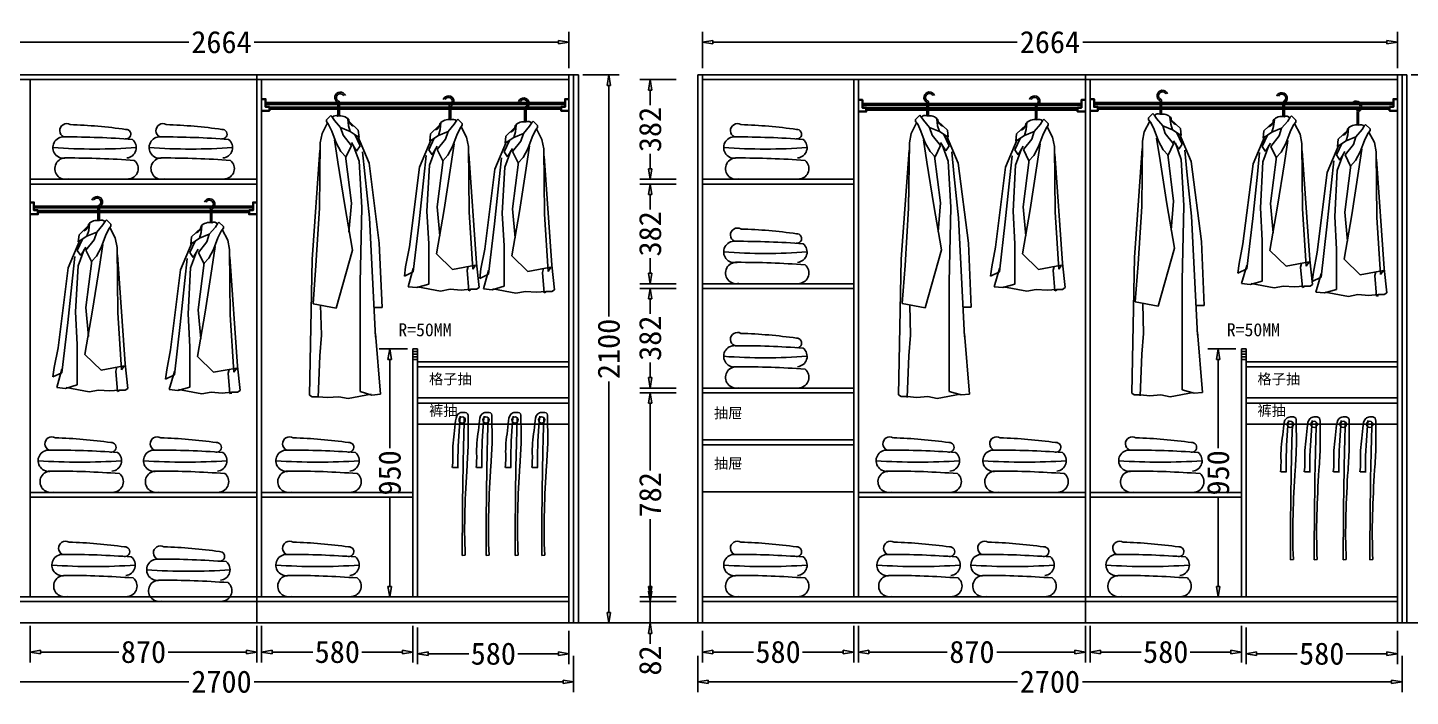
# Model space of a CAD drawing. Header units: millimetres. Extents: x 304407 to 361076, y -1262425 to -1203358.
# Drawn here: x 319507 to 324807, y -1245806 to -1243244 of the extents above; entities that cross this region are included whole.
import ezdxf

# ---------------------------------------------------------------- set-up
doc = ezdxf.new("R2010")
doc.units = ezdxf.units.MM
doc.header["$LTSCALE"] = 20
doc.layers.get('Defpoints').update_dxf_attribs({"color": 250})
for name, color, linetype in [('4', 1, 'Continuous'), ('6', 6, 'Continuous'), ('8', 8, 'Continuous'), ('LAYER10', 11, 'Continuous'), ('LAYER8', 11, 'Continuous'), ('图层3', 4, 'Continuous'), ('墙体', 40, 'Continuous')]:
    doc.layers.add(name, color=color, linetype=linetype)
doc.styles.get("Standard").update_dxf_attribs({"font": 'SimSun.ttf', "height": 85})
doc.styles.add('text', font='SimSun.ttf', dxfattribs={"height": 85})
doc.dimstyles.new('周文晶', dxfattribs={"dimtxt": 70, "dimasz": 40, "dimexe": 40, "dimexo": 30, "dimgap": 10, "dimtad": 0, "dimdec": 0, "dimtxsty": 'Standard', "dimblk": 'CLOSEDBLANK', "dimcen": 200, "dimclrd": 256, "dimclre": 256, "dimadec": 0, "dimazin": 0, "dimtfac": 1, "dimtdec": 0, "dimtmove": 0, "dimatfit": 3, "dimldrblk": 'CLOSEDBLANK', "dimfxl": 100, "dimfxlon": 1, "dimarcsym": 0})

# ---------------------------------------------------------------- blocks, each defined once
blk = doc.blocks.new('_ClosedBlank')
at = {"color": 0, "linetype": 'ByBlock', "lineweight": -2}
for p, q in [((-1, 0.17), (0, 0)), ((-1, 0.17), (-1, -0.17)), ((0, 0), (-1, -0.17))]:
    blk.add_line(p, q, dxfattribs=at)
blk = doc.blocks.new('*D1801')
at = {"lineweight": -2, "transparency": 16777216}
for p, q in [((320403.8, -1245536.3), (320403.8, -1245676.3)), ((320983.8, -1245536.3), (320983.8, -1245676.3)), ((320443.8, -1245636.3), (320599.7, -1245636.3)), ((320943.8, -1245636.3), (320787.8, -1245636.3))]:
    blk.add_line(p, q, dxfattribs=at)
at = {"layer": 'Defpoints', "color": 0, "transparency": 16777216}
for p in [(320403.8, -1243442.8), (320983.8, -1245424.8), (320983.8, -1245636.3)]:
    blk.add_point(p, dxfattribs=at)
at = {"lineweight": -2, "transparency": 16777216, "xscale": 40, "yscale": 40, "zscale": 40, "rotation": 180}
blk.add_blockref('_ClosedBlank', (320403.8, -1245636.3), dxfattribs=at)
at = {"lineweight": -2, "transparency": 16777216, "xscale": 40, "yscale": 40, "zscale": 40}
blk.add_blockref('_ClosedBlank', (320983.8, -1245636.3), dxfattribs=at)
at = {"color": 0, "transparency": 16777216, "insert": (320693.8, -1245636.3), "char_height": 85, "attachment_point": 5}
blk.add_mtext('580', dxfattribs=at)
blk = doc.blocks.new('*D1802')
at = {"lineweight": -2, "transparency": 16777216}
for p, q in [((318917.8, -1243399.4), (318917.8, -1243259.4)), ((321581.8, -1243399.4), (321581.8, -1243259.4)), ((318957.8, -1243299.4), (320124.1, -1243299.4)), ((321541.8, -1243299.4), (320375.4, -1243299.4))]:
    blk.add_line(p, q, dxfattribs=at)
at = {"layer": 'Defpoints', "color": 0, "transparency": 16777216}
for p in [(321581.8, -1243299.4), (318917.8, -1243442.8), (321581.8, -1243442.8)]:
    blk.add_point(p, dxfattribs=at)
at = {"lineweight": -2, "transparency": 16777216, "xscale": 40, "yscale": 40, "zscale": 40, "rotation": 180}
blk.add_blockref('_ClosedBlank', (318917.8, -1243299.4), dxfattribs=at)
at = {"lineweight": -2, "transparency": 16777216, "xscale": 40, "yscale": 40, "zscale": 40}
blk.add_blockref('_ClosedBlank', (321581.8, -1243299.4), dxfattribs=at)
at = {"color": 0, "transparency": 16777216, "insert": (320249.8, -1243299.4), "char_height": 85, "attachment_point": 5}
blk.add_mtext('2664', dxfattribs=at)
blk = doc.blocks.new('*D1803')
at = {"lineweight": -2, "transparency": 16777216}
for p, q in [((318899.8, -1245650.4), (318899.8, -1245790.4)), ((321599.8, -1245650.4), (321599.8, -1245790.4)), ((318939.8, -1245750.4), (320125, -1245750.4)), ((321559.8, -1245750.4), (320374.5, -1245750.4))]:
    blk.add_line(p, q, dxfattribs=at)
at = {"layer": 'Defpoints', "color": 0, "transparency": 16777216}
for p in [(318899.8, -1245524.8), (321599.8, -1245524.8), (321599.8, -1245750.4)]:
    blk.add_point(p, dxfattribs=at)
at = {"lineweight": -2, "transparency": 16777216, "xscale": 40, "yscale": 40, "zscale": 40, "rotation": 180}
blk.add_blockref('_ClosedBlank', (318899.8, -1245750.4), dxfattribs=at)
at = {"lineweight": -2, "transparency": 16777216, "xscale": 40, "yscale": 40, "zscale": 40}
blk.add_blockref('_ClosedBlank', (321599.8, -1245750.4), dxfattribs=at)
at = {"color": 0, "transparency": 16777216, "insert": (320249.8, -1245750.4), "char_height": 85, "attachment_point": 5}
blk.add_mtext('2700', dxfattribs=at)
blk = doc.blocks.new('*D1804')
at = {"lineweight": -2, "transparency": 16777216}
for p, q in [((321634.6, -1243424.8), (321774.6, -1243424.8)), ((321734.6, -1243464.8), (321734.6, -1244350)), ((321734.6, -1245484.8), (321734.6, -1244599.5)), ((321634.6, -1245524.8), (321774.6, -1245524.8))]:
    blk.add_line(p, q, dxfattribs=at)
at = {"layer": 'Defpoints', "color": 0, "transparency": 16777216}
for p in [(321599.8, -1243424.8), (321734.6, -1243424.8), (321599.8, -1245524.8)]:
    blk.add_point(p, dxfattribs=at)
at = {"lineweight": -2, "transparency": 16777216, "xscale": 40, "yscale": 40, "zscale": 40}
for p, rotation in [((321734.6, -1243424.8), 90), ((321734.6, -1245524.8), 270)]:
    blk.add_blockref('_ClosedBlank', p, dxfattribs=dict(at, rotation=rotation))
at = {"color": 0, "transparency": 16777216, "insert": (321734.6, -1244474.8), "char_height": 85, "attachment_point": 5, "rotation": 90}
blk.add_mtext('2100', dxfattribs=at)
blk = doc.blocks.new('*D1805')
at = {"lineweight": -2, "transparency": 16777216}
for p, q in [((320962.8, -1244474.8), (320854.8, -1244474.8)), ((320894.8, -1244514.8), (320894.8, -1244854.8)), ((320894.8, -1245384.8), (320894.8, -1245044.8)), ((320953.8, -1245424.8), (320854.8, -1245424.8))]:
    blk.add_line(p, q, dxfattribs=at)
at = {"layer": 'Defpoints', "color": 0, "transparency": 16777216}
for p in [(320992.8, -1244474.8), (320894.8, -1245424.8), (320983.8, -1245424.8)]:
    blk.add_point(p, dxfattribs=at)
at = {"lineweight": -2, "transparency": 16777216, "xscale": 40, "yscale": 40, "zscale": 40}
for p, rotation in [((320894.8, -1244474.8), 90), ((320894.8, -1245424.8), 270)]:
    blk.add_blockref('_ClosedBlank', p, dxfattribs=dict(at, rotation=rotation))
at = {"color": 0, "transparency": 16777216, "insert": (320894.8, -1244949.8), "char_height": 85, "attachment_point": 5, "rotation": 90}
blk.add_mtext('950', dxfattribs=at)
blk = doc.blocks.new('*D1806')
at = {"lineweight": -2, "transparency": 16777216}
for p, q in [((321001.8, -1245543), (321001.8, -1245683)), ((321581.8, -1245554.8), (321581.8, -1245683)), ((321041.8, -1245643), (321197.7, -1245643)), ((321541.8, -1245643), (321385.8, -1245643))]:
    blk.add_line(p, q, dxfattribs=at)
at = {"layer": 'Defpoints', "color": 0, "transparency": 16777216}
for p in [(321001.8, -1245424.8), (321581.8, -1245524.8), (321581.8, -1245643)]:
    blk.add_point(p, dxfattribs=at)
at = {"lineweight": -2, "transparency": 16777216, "xscale": 40, "yscale": 40, "zscale": 40, "rotation": 180}
blk.add_blockref('_ClosedBlank', (321001.8, -1245643), dxfattribs=at)
at = {"lineweight": -2, "transparency": 16777216, "xscale": 40, "yscale": 40, "zscale": 40}
blk.add_blockref('_ClosedBlank', (321581.8, -1245643), dxfattribs=at)
at = {"color": 0, "transparency": 16777216, "insert": (321291.8, -1245643), "char_height": 85, "attachment_point": 5}
blk.add_mtext('580', dxfattribs=at)
blk = doc.blocks.new('*D1812')
at = {"lineweight": -2, "transparency": 16777216}
for p, q in [((319515.8, -1245536.3), (319515.8, -1245676.3)), ((320385.8, -1245536.3), (320385.8, -1245676.3)), ((319555.8, -1245636.3), (319855.8, -1245636.3)), ((320345.8, -1245636.3), (320045.8, -1245636.3))]:
    blk.add_line(p, q, dxfattribs=at)
at = {"layer": 'Defpoints', "color": 0, "transparency": 16777216}
for p in [(319515.8, -1245424.8), (320385.8, -1245424.8), (320385.8, -1245636.3)]:
    blk.add_point(p, dxfattribs=at)
at = {"lineweight": -2, "transparency": 16777216, "xscale": 40, "yscale": 40, "zscale": 40, "rotation": 180}
blk.add_blockref('_ClosedBlank', (319515.8, -1245636.3), dxfattribs=at)
at = {"lineweight": -2, "transparency": 16777216, "xscale": 40, "yscale": 40, "zscale": 40}
blk.add_blockref('_ClosedBlank', (320385.8, -1245636.3), dxfattribs=at)
at = {"color": 0, "transparency": 16777216, "insert": (319950.8, -1245636.3), "char_height": 85, "attachment_point": 5}
blk.add_mtext('870', dxfattribs=at)
blk = doc.blocks.new('*D1826')
at = {"lineweight": -2, "transparency": 16777216}
for p, q in [((322673.5, -1245536.3), (322673.5, -1245676.3)), ((322093.5, -1245554.8), (322093.5, -1245676.3)), ((322133.5, -1245636.3), (322289.5, -1245636.3)), ((322633.5, -1245636.3), (322477.6, -1245636.3))]:
    blk.add_line(p, q, dxfattribs=at)
at = {"layer": 'Defpoints', "color": 0, "transparency": 16777216}
for p in [(322673.5, -1245424.8), (322093.5, -1245524.8), (322673.5, -1245636.3)]:
    blk.add_point(p, dxfattribs=at)
at = {"lineweight": -2, "transparency": 16777216, "xscale": 40, "yscale": 40, "zscale": 40, "rotation": 180}
blk.add_blockref('_ClosedBlank', (322093.5, -1245636.3), dxfattribs=at)
at = {"lineweight": -2, "transparency": 16777216, "xscale": 40, "yscale": 40, "zscale": 40}
blk.add_blockref('_ClosedBlank', (322673.5, -1245636.3), dxfattribs=at)
at = {"color": 0, "transparency": 16777216, "insert": (322383.5, -1245636.3), "char_height": 85, "attachment_point": 5}
blk.add_mtext('580', dxfattribs=at)
blk = doc.blocks.new('*D1827')
at = {"lineweight": -2, "transparency": 16777216}
for p, q in [((323579.5, -1245536.3), (323579.5, -1245676.3)), ((324159.5, -1245536.3), (324159.5, -1245676.3)), ((323619.5, -1245636.3), (323775.5, -1245636.3)), ((324119.5, -1245636.3), (323963.6, -1245636.3))]:
    blk.add_line(p, q, dxfattribs=at)
at = {"layer": 'Defpoints', "color": 0, "transparency": 16777216}
for p in [(323579.5, -1243442.8), (324159.5, -1245424.8), (324159.5, -1245636.3)]:
    blk.add_point(p, dxfattribs=at)
at = {"lineweight": -2, "transparency": 16777216, "xscale": 40, "yscale": 40, "zscale": 40, "rotation": 180}
blk.add_blockref('_ClosedBlank', (323579.5, -1245636.3), dxfattribs=at)
at = {"lineweight": -2, "transparency": 16777216, "xscale": 40, "yscale": 40, "zscale": 40}
blk.add_blockref('_ClosedBlank', (324159.5, -1245636.3), dxfattribs=at)
at = {"color": 0, "transparency": 16777216, "insert": (323869.5, -1245636.3), "char_height": 85, "attachment_point": 5}
blk.add_mtext('580', dxfattribs=at)
blk = doc.blocks.new('*D1828')
at = {"lineweight": -2, "transparency": 16777216}
for p, q in [((322093.5, -1243399.4), (322093.5, -1243259.4)), ((324757.5, -1243399.4), (324757.5, -1243259.4)), ((322133.5, -1243299.4), (323299.9, -1243299.4)), ((324717.5, -1243299.4), (323551.2, -1243299.4))]:
    blk.add_line(p, q, dxfattribs=at)
at = {"layer": 'Defpoints', "color": 0, "transparency": 16777216}
for p in [(324757.5, -1243299.4), (322093.5, -1243442.8), (324757.5, -1243442.8)]:
    blk.add_point(p, dxfattribs=at)
at = {"lineweight": -2, "transparency": 16777216, "xscale": 40, "yscale": 40, "zscale": 40, "rotation": 180}
blk.add_blockref('_ClosedBlank', (322093.5, -1243299.4), dxfattribs=at)
at = {"lineweight": -2, "transparency": 16777216, "xscale": 40, "yscale": 40, "zscale": 40}
blk.add_blockref('_ClosedBlank', (324757.5, -1243299.4), dxfattribs=at)
at = {"color": 0, "transparency": 16777216, "insert": (323425.5, -1243299.4), "char_height": 85, "attachment_point": 5}
blk.add_mtext('2664', dxfattribs=at)
blk = doc.blocks.new('*D1829')
at = {"lineweight": -2, "transparency": 16777216}
for p, q in [((322075.5, -1245650.4), (322075.5, -1245790.4)), ((324775.5, -1245650.4), (324775.5, -1245790.4)), ((322115.5, -1245750.4), (323300.8, -1245750.4)), ((324735.5, -1245750.4), (323550.3, -1245750.4))]:
    blk.add_line(p, q, dxfattribs=at)
at = {"layer": 'Defpoints', "color": 0, "transparency": 16777216}
for p in [(322075.5, -1245524.8), (324775.5, -1245524.8), (324775.5, -1245750.4)]:
    blk.add_point(p, dxfattribs=at)
at = {"lineweight": -2, "transparency": 16777216, "xscale": 40, "yscale": 40, "zscale": 40, "rotation": 180}
blk.add_blockref('_ClosedBlank', (322075.5, -1245750.4), dxfattribs=at)
at = {"lineweight": -2, "transparency": 16777216, "xscale": 40, "yscale": 40, "zscale": 40}
blk.add_blockref('_ClosedBlank', (324775.5, -1245750.4), dxfattribs=at)
at = {"color": 0, "transparency": 16777216, "insert": (323425.5, -1245750.4), "char_height": 85, "attachment_point": 5}
blk.add_mtext('2700', dxfattribs=at)
blk = doc.blocks.new('*D1830')
at = {"lineweight": -2, "transparency": 16777216}
for p, q in [((324810.4, -1243424.8), (324950.4, -1243424.8)), ((324910.4, -1243464.8), (324910.4, -1244350)), ((324910.4, -1245484.8), (324910.4, -1244599.5)), ((324810.4, -1245524.8), (324950.4, -1245524.8))]:
    blk.add_line(p, q, dxfattribs=at)
at = {"layer": 'Defpoints', "color": 0, "transparency": 16777216}
for p in [(324775.5, -1243424.8), (324910.4, -1243424.8), (324775.5, -1245524.8)]:
    blk.add_point(p, dxfattribs=at)
at = {"lineweight": -2, "transparency": 16777216, "xscale": 40, "yscale": 40, "zscale": 40}
for p, rotation in [((324910.4, -1243424.8), 90), ((324910.4, -1245524.8), 270)]:
    blk.add_blockref('_ClosedBlank', p, dxfattribs=dict(at, rotation=rotation))
at = {"color": 0, "transparency": 16777216, "insert": (324910.4, -1244474.8), "char_height": 85, "attachment_point": 5, "rotation": 90}
blk.add_mtext('2100', dxfattribs=at)
blk = doc.blocks.new('*D1831')
at = {"lineweight": -2, "transparency": 16777216}
for p, q in [((324138.5, -1244474.8), (324030.6, -1244474.8)), ((324070.6, -1244514.8), (324070.6, -1244854.8)), ((324070.6, -1245384.8), (324070.6, -1245044.8)), ((324129.5, -1245424.8), (324030.6, -1245424.8))]:
    blk.add_line(p, q, dxfattribs=at)
at = {"layer": 'Defpoints', "color": 0, "transparency": 16777216}
for p in [(324168.5, -1244474.8), (324070.6, -1245424.8), (324159.5, -1245424.8)]:
    blk.add_point(p, dxfattribs=at)
at = {"lineweight": -2, "transparency": 16777216, "xscale": 40, "yscale": 40, "zscale": 40}
for p, rotation in [((324070.6, -1244474.8), 90), ((324070.6, -1245424.8), 270)]:
    blk.add_blockref('_ClosedBlank', p, dxfattribs=dict(at, rotation=rotation))
at = {"color": 0, "transparency": 16777216, "insert": (324070.6, -1244949.8), "char_height": 85, "attachment_point": 5, "rotation": 90}
blk.add_mtext('950', dxfattribs=at)
blk = doc.blocks.new('*D1832')
at = {"lineweight": -2, "transparency": 16777216}
for p, q in [((324177.5, -1245543), (324177.5, -1245683)), ((324757.5, -1245554.8), (324757.5, -1245683)), ((324217.5, -1245643), (324373.5, -1245643)), ((324717.5, -1245643), (324561.6, -1245643))]:
    blk.add_line(p, q, dxfattribs=at)
at = {"layer": 'Defpoints', "color": 0, "transparency": 16777216}
for p in [(324177.5, -1245424.8), (324757.5, -1245524.8), (324757.5, -1245643)]:
    blk.add_point(p, dxfattribs=at)
at = {"lineweight": -2, "transparency": 16777216, "xscale": 40, "yscale": 40, "zscale": 40, "rotation": 180}
blk.add_blockref('_ClosedBlank', (324177.5, -1245643), dxfattribs=at)
at = {"lineweight": -2, "transparency": 16777216, "xscale": 40, "yscale": 40, "zscale": 40}
blk.add_blockref('_ClosedBlank', (324757.5, -1245643), dxfattribs=at)
at = {"color": 0, "transparency": 16777216, "insert": (324467.5, -1245643), "char_height": 85, "attachment_point": 5}
blk.add_mtext('580', dxfattribs=at)
blk = doc.blocks.new('*D1833')
at = {"lineweight": -2, "transparency": 16777216}
for p, q in [((321893.3, -1245402.8), (321893.3, -1245362.8)), ((321993.3, -1245442.8), (321853.3, -1245442.8)), ((321893.3, -1245442.8), (321893.3, -1245524.8)), ((321993.3, -1245524.8), (321853.3, -1245524.8)), ((321893.3, -1245564.8), (321893.3, -1245604.8))]:
    blk.add_line(p, q, dxfattribs=at)
at = {"layer": 'Defpoints', "color": 0, "transparency": 16777216}
for p in [(321893.3, -1245442.8), (322093.5, -1245442.8), (322075.5, -1245524.8)]:
    blk.add_point(p, dxfattribs=at)
at = {"lineweight": -2, "transparency": 16777216, "xscale": 40, "yscale": 40, "zscale": 40}
for p, rotation in [((321893.3, -1245442.8), 270), ((321893.3, -1245524.8), 90)]:
    blk.add_blockref('_ClosedBlank', p, dxfattribs=dict(at, rotation=rotation))
at = {"color": 0, "transparency": 16777216, "insert": (321893.3, -1245668.8), "char_height": 85, "attachment_point": 5, "rotation": 90}
blk.add_mtext('82', dxfattribs=at)
blk = doc.blocks.new('*D1834')
at = {"lineweight": -2, "transparency": 16777216}
for p, q in [((321993.3, -1244642.8), (321853.3, -1244642.8)), ((321893.3, -1244682.8), (321893.3, -1244940.7)), ((321893.3, -1245384.8), (321893.3, -1245126.9)), ((321993.3, -1245424.8), (321853.3, -1245424.8))]:
    blk.add_line(p, q, dxfattribs=at)
at = {"layer": 'Defpoints', "color": 0, "transparency": 16777216}
for p in [(321893.3, -1244642.8), (322093.5, -1244642.8), (322093.5, -1245424.8)]:
    blk.add_point(p, dxfattribs=at)
at = {"lineweight": -2, "transparency": 16777216, "xscale": 40, "yscale": 40, "zscale": 40}
for p, rotation in [((321893.3, -1244642.8), 90), ((321893.3, -1245424.8), 270)]:
    blk.add_blockref('_ClosedBlank', p, dxfattribs=dict(at, rotation=rotation))
at = {"color": 0, "transparency": 16777216, "insert": (321893.3, -1245033.8), "char_height": 85, "attachment_point": 5, "rotation": 90}
blk.add_mtext('782', dxfattribs=at)
blk = doc.blocks.new('*D1835')
at = {"lineweight": -2, "transparency": 16777216}
for p, q in [((321993.3, -1244242.8), (321853.3, -1244242.8)), ((321893.3, -1244282.8), (321893.3, -1244340.4)), ((321893.3, -1244584.8), (321893.3, -1244527.1)), ((321993.3, -1244624.8), (321853.3, -1244624.8))]:
    blk.add_line(p, q, dxfattribs=at)
at = {"layer": 'Defpoints', "color": 0, "transparency": 16777216}
for p in [(321893.3, -1244242.8), (322093.5, -1244242.8), (322093.5, -1244624.8)]:
    blk.add_point(p, dxfattribs=at)
at = {"lineweight": -2, "transparency": 16777216, "xscale": 40, "yscale": 40, "zscale": 40}
for p, rotation in [((321893.3, -1244242.8), 90), ((321893.3, -1244624.8), 270)]:
    blk.add_blockref('_ClosedBlank', p, dxfattribs=dict(at, rotation=rotation))
at = {"color": 0, "transparency": 16777216, "insert": (321893.3, -1244433.8), "char_height": 85, "attachment_point": 5, "rotation": 90}
blk.add_mtext('382', dxfattribs=at)
blk = doc.blocks.new('*D1836')
at = {"lineweight": -2, "transparency": 16777216}
for p, q in [((321993.3, -1243842.8), (321853.3, -1243842.8)), ((321893.3, -1243882.8), (321893.3, -1243940.4)), ((321893.3, -1244184.8), (321893.3, -1244127.1)), ((321993.3, -1244224.8), (321853.3, -1244224.8))]:
    blk.add_line(p, q, dxfattribs=at)
at = {"layer": 'Defpoints', "color": 0, "transparency": 16777216}
for p in [(321893.3, -1243842.8), (322093.5, -1243842.8), (322093.5, -1244224.8)]:
    blk.add_point(p, dxfattribs=at)
at = {"lineweight": -2, "transparency": 16777216, "xscale": 40, "yscale": 40, "zscale": 40}
for p, rotation in [((321893.3, -1243842.8), 90), ((321893.3, -1244224.8), 270)]:
    blk.add_blockref('_ClosedBlank', p, dxfattribs=dict(at, rotation=rotation))
at = {"color": 0, "transparency": 16777216, "insert": (321893.3, -1244033.8), "char_height": 85, "attachment_point": 5, "rotation": 90}
blk.add_mtext('382', dxfattribs=at)
blk = doc.blocks.new('*D1837')
at = {"lineweight": -2, "transparency": 16777216}
for p, q in [((321993.3, -1243442.8), (321853.3, -1243442.8)), ((321893.3, -1243482.8), (321893.3, -1243540.4)), ((321893.3, -1243784.8), (321893.3, -1243727.1)), ((321993.3, -1243824.8), (321853.3, -1243824.8))]:
    blk.add_line(p, q, dxfattribs=at)
at = {"layer": 'Defpoints', "color": 0, "transparency": 16777216}
for p in [(321893.3, -1243442.8), (322093.5, -1243442.8), (322093.5, -1243824.8)]:
    blk.add_point(p, dxfattribs=at)
at = {"lineweight": -2, "transparency": 16777216, "xscale": 40, "yscale": 40, "zscale": 40}
for p, rotation in [((321893.3, -1243442.8), 90), ((321893.3, -1243824.8), 270)]:
    blk.add_blockref('_ClosedBlank', p, dxfattribs=dict(at, rotation=rotation))
at = {"color": 0, "transparency": 16777216, "insert": (321893.3, -1243633.8), "char_height": 85, "attachment_point": 5, "rotation": 90}
blk.add_mtext('382', dxfattribs=at)
blk = doc.blocks.new('*D1838')
at = {"lineweight": -2, "transparency": 16777216}
for p, q in [((322691.5, -1245536.3), (322691.5, -1245676.3)), ((323561.5, -1245536.3), (323561.5, -1245676.3)), ((322731.5, -1245636.3), (323031.5, -1245636.3)), ((323521.5, -1245636.3), (323221.5, -1245636.3))]:
    blk.add_line(p, q, dxfattribs=at)
at = {"layer": 'Defpoints', "color": 0, "transparency": 16777216}
for p in [(322691.5, -1245424.8), (323561.5, -1245424.8), (323561.5, -1245636.3)]:
    blk.add_point(p, dxfattribs=at)
at = {"lineweight": -2, "transparency": 16777216, "xscale": 40, "yscale": 40, "zscale": 40, "rotation": 180}
blk.add_blockref('_ClosedBlank', (322691.5, -1245636.3), dxfattribs=at)
at = {"lineweight": -2, "transparency": 16777216, "xscale": 40, "yscale": 40, "zscale": 40}
blk.add_blockref('_ClosedBlank', (323561.5, -1245636.3), dxfattribs=at)
at = {"color": 0, "transparency": 16777216, "insert": (323126.5, -1245636.3), "char_height": 85, "attachment_point": 5}
blk.add_mtext('870', dxfattribs=at)
blk = doc.blocks.new('A$C1C5764E0')
at = {"layer": '8'}
for p, q in [((172.3, 708.4), (172.3, 657.4)), ((178.3, 708.4), (178.3, 657.4)), ((137.4, 618.5), (140.1, 644.9)), ((167.9, 611.6), (191.5, 639.3)), ((191.5, 639.3), (201.2, 654.6)), ((201.2, 654.6), (205.3, 658.7)), ((205.3, 658.7), (222, 642.1)), ((222, 642.1), (222, 635.2)), ((113.7, 585.2), (93.2, 541.7)), ((99.9, 601.9), (97.1, 574.2)), ((97.1, 574.2), (130.4, 596.4)), ((135.3, 635.3), (99.9, 601.9)), ((130.4, 596.4), (137.4, 618.5)), ((130.4, 596.4), (167.9, 611.6)), ((158.2, 582.5), (167.9, 611.6)), ((201.2, 597.8), (184.5, 553.4)), ((213.6, 624.1), (201.2, 597.8)), ((222, 635.2), (213.6, 624.1)), ((217.8, 629.6), (238.6, 589.4)), ((238.6, 589.4), (245.5, 553.4)), ((103, 580.9), (58.4, 475.1)), ((93.2, 541.7), (106.3, 522.1)), ((96.5, 482.8), (119.4, 544.9)), ((106.3, 522.1), (125.9, 554.7)), ((126.3, 542.3), (158.2, 582.5)), ((147.1, 499.3), (126.3, 542.3)), ((184.5, 553.4), (166.5, 520.1)), ((178.3, 479.5), (191.3, 564.6)), ((245.5, 553.4), (248.3, 302.5)), ((75, 435), (83.4, 518.8)), ((86.6, 306.3), (96.5, 482.8)), ((148.8, 502.4), (125.9, 322.6)), ((166.5, 520.1), (147.1, 499.3)), ((152.1, 312.8), (178.3, 479.5)), ((276.4, 106.8), (247, 525.3)), ((58.4, 475.1), (19.5, 168.8)), ((57, 265.8), (75, 435)), ((125.9, 322.6), (135.7, 211.4)), ((34.3, 73.1), (57, 265.8)), ((93.2, 180.9), (86.6, 306.3)), ((122.6, 142.8), (152.1, 312.8)), ((248.3, 302.5), (262.2, 83.5)), ((19.5, 168.8), (4.8, 92.7)), ((93.2, 26.2), (93.2, 180.9)), ((184.8, 82.8), (122.6, 142.8)), ((286.7, 13.1), (276.4, 106.8)), ((4.8, 92.7), (0, 56.7)), ((0, 56.7), (34.3, 73.1)), ((34.3, 86.2), (14.7, 16.3)), ((273.1, 99.1), (184.8, 82.8)), ((244.2, 93.8), (240.9, 79.6)), ((240.9, 79.6), (247.4, 1.1)), ((262.2, 83.5), (273.1, 99.1)), ((14.7, 16.3), (47.4, 13.1)), ((47.4, 13.1), (93.2, 26.2)), ((50.7, 16.3), (139, 0)), ((139, 0), (175, 6.5)), ((175, 6.5), (217.5, 3.3)), ((217.5, 3.3), (253.5, 6.5)), ((247.4, 1.1), (254, 3.3)), ((253.5, 6.5), (276.9, 6.5)), ((276.9, 6.5), (286.7, 13.1))]:
    blk.add_line(p, q, dxfattribs=at)
for centre, radius, start, end in [((168.9, 727.1), 20.9, 296.6338, 159.5285), ((168.9, 727.1), 14.9, 296.6338, 150.6175), ((175.9, 709.9), 3.91, 94.6712, 201.9626), ((110.9, 641.2), 25.1, 286.2636, 2.0248), ((168.9, 613.1), 43.9, 77.6993, 138.5966), ((186.2, 639.8), 18, 42.48, 116.3392)]:
    blk.add_arc(centre, radius, start, end, dxfattribs=at)
blk = doc.blocks.new('A$C4F477F88')
at = {"layer": 'LAYER10'}
blk.add_blockref('A$C1C5764E0', (0, 0), dxfattribs=at)
blk = doc.blocks.new('A$C5E603B19')
at = {"layer": 'LAYER8'}
blk.add_blockref('A$C4F477F88', (0, 0), dxfattribs=at)
blk = doc.blocks.new('A$C1B0A679D')
at = {"layer": '图层3'}
blk.add_blockref('A$C5E603B19', (0, 0), dxfattribs=at)
blk = doc.blocks.new('A$C52EB379C')
at = {"layer": '8'}
for p, q in [((163.3, 1134.6), (163.3, 1083.5)), ((169.3, 1134.6), (169.3, 1083.5)), ((126.4, 1061.5), (91, 1028.1)), ((128.4, 1044.7), (131.2, 1071)), ((159, 1037.8), (182.5, 1065.5)), ((182.5, 1065.5), (192.3, 1080.7)), ((192.3, 1080.7), (196.4, 1084.9)), ((196.4, 1084.9), (213.1, 1068.3)), ((213.1, 1061.3), (204.7, 1050.2)), ((213.1, 1068.3), (213.1, 1061.3)), ((104.8, 1011.4), (84.3, 967.8)), ((91, 1028.1), (88.2, 1000.3)), ((88.2, 1000.3), (121.5, 1022.5)), ((117.4, 968.5), (149.3, 1008.7)), ((121.5, 1022.5), (128.4, 1044.7)), ((121.5, 1022.5), (159, 1037.8)), ((149.3, 1008.7), (159, 1037.8)), ((192.3, 1023.9), (175.6, 979.5)), ((204.7, 1050.2), (192.3, 1023.9)), ((208.9, 1055.8), (229.7, 1015.6)), ((229.7, 1015.6), (236.6, 979.5)), ((94.1, 1007.1), (49.5, 901.3)), ((84.3, 967.8), (97.4, 948.2)), ((87.6, 909), (110.5, 971.1)), ((97.4, 948.2), (117, 980.9)), ((138.2, 925.5), (117.4, 968.5)), ((175.6, 979.5), (157.6, 946.3)), ((169.3, 905.7), (182.4, 990.7)), ((236.6, 979.5), (239.4, 728.7)), ((49.5, 901.3), (10.6, 595)), ((66.1, 861.1), (74.5, 944.9)), ((77.7, 732.4), (87.6, 909)), ((139.9, 928.6), (117, 748.8)), ((157.6, 946.3), (138.2, 925.5)), ((143.2, 738.9), (169.3, 905.7)), ((267.5, 533), (238.1, 951.5)), ((48.1, 692), (66.1, 861.1)), ((117, 748.8), (126.8, 637.6)), ((25.4, 235.4), (48.1, 692)), ((84.3, 444.7), (77.7, 732.4)), ((113.7, 568.9), (143.2, 738.9)), ((239.4, 728.7), (253.3, 509.7)), ((10.6, 595), (0, 349)), ((175.9, 346.6), (113.7, 568.9)), ((277.8, 13.1), (267.5, 533)), ((253.3, 509.7), (264.2, 362.9)), ((84.3, 26.2), (84.3, 444.7)), ((0, 349), (31, 349)), ((264.2, 362.9), (175.9, 346.6)), ((235.3, 357.6), (232, 242)), ((25.4, 248.5), (5.8, 16.3)), ((232, 242), (238.5, 163.5)), ((238.5, 163.5), (245.1, 3.3)), ((5.8, 16.3), (38.5, 13.1)), ((38.5, 13.1), (84.3, 26.2)), ((41.7, 16.3), (130.1, 0)), ((130.1, 0), (166.1, 6.5)), ((166.1, 6.5), (208.6, 3.3)), ((208.6, 3.3), (244.6, 6.5)), ((244.6, 6.5), (268, 6.5)), ((268, 6.5), (277.8, 13.1))]:
    blk.add_line(p, q, dxfattribs=at)
for centre, radius, start, end in [((160, 1153.2), 20.9, 296.6338, 159.5285), ((160, 1153.2), 14.9, 296.6338, 150.6175), ((167, 1136), 3.91, 94.6712, 201.9626), ((102, 1067.4), 25.1, 286.2636, 2.0248), ((160, 1039.2), 43.9, 77.6993, 138.5966), ((177.3, 1066), 18, 42.48, 116.3392)]:
    blk.add_arc(centre, radius, start, end, dxfattribs=at)
blk = doc.blocks.new('A$C05785CA5')
at = {"layer": 'LAYER10'}
blk.add_blockref('A$C52EB379C', (0, 0), dxfattribs=at)
blk = doc.blocks.new('A$C100967EE')
at = {"layer": 'LAYER10'}
blk.add_blockref('A$C05785CA5', (0, 0), dxfattribs=at)
blk = doc.blocks.new('A$C65D30603')
at = {"layer": 'LAYER8'}
blk.add_blockref('A$C100967EE', (0, 0), dxfattribs=at)
blk = doc.blocks.new('A$C50CE712E')
at = {"layer": '图层3'}
blk.add_blockref('A$C65D30603', (0, 0), dxfattribs=at)
blk = doc.blocks.new('A$C11F00F61')
at = {"color": 8}
blk.add_line((48.2, 0), (290.3, 1.2), dxfattribs=at)
at = {"layer": '墙体', "color": 8}
for centre, radius, start, end in [((52.6, 186.6), 26.7, 59.8021, 244.0801), ((41, 121.6), 41, 86.0834, 284.0988), ((53.8, -3125.6), 3288.1, 85.6244, 90.1755), ((9.8, -1698.7), 1909.1, 81.8981, 88.3112), ((280.3, 173), 18.4, 260.1551, 94.4157), ((159.2, 2329.1), 2213.2, 265.8756, 274.159), ((279.7, 121.7), 40, 274.9406, 51.3165), ((48.2, 41), 41, 86.0834, 284.0988), ((61, -3206.2), 3288.1, 85.6244, 90.1755), ((286.9, 41.1), 40, 274.9406, 51.3165)]:
    blk.add_arc(centre, radius, start, end, dxfattribs=at)
blk = doc.blocks.new('A$C3B9601DC')
at = {"layer": '4', "color": 8}
blk.add_line((62, 1.5), (47.4, 0), dxfattribs=at)
for points, knots in [([(62, 1.5), (55.4, 144.3), (62.8, 324.3), (78.7, 548.8), (75.2, 622.1), (75.7, 684.6), (46.8, 686.9), (17.9, 676.1), (12.7, 599.8), (-1.5, 524.3), (4.4, 450.4), (0, 421.8)], [0, 0, 0, 0, 428.516837, 544.203019, 664.137455, 677.621305, 701.749401, 722.125787, 770.743064, 895.133582, 980.731534, 980.731534, 980.731534, 980.731534]), ([(37.8, 667.5), (32.8, 603.2), (26.4, 521.3), (26.8, 439.3), (26.9, 421.8)], [0, 0, 0, 0, 193.394932, 246.046188, 246.046188, 246.046188, 246.046188])]:
    blk.add_open_spline(points, degree=3, knots=knots, dxfattribs=at)
blk.add_spline([(57.6, 658.7), (53.2, 497.8), (47.4, 0)], degree=3, dxfattribs=at)
blk.add_open_spline([(1.4, 421.8), (10.7, 421.8), (19.9, 421.8), (29.2, 421.8)], degree=3, dxfattribs=at)
at = {"layer": '6', "color": 8}
blk.add_circle((47.2, 648.9), 15, dxfattribs=at)
blk = doc.blocks.new('edr334343')
at = {"layer": '6', "color": 8, "xscale": 0.7999999999301508, "yscale": 0.7999999999301508, "zscale": 0.7999999999301508}
for p in [(311012.9, -1202094.7), (311104.2, -1202094.7), (311215.5, -1202094.7), (311317.6, -1202094.7)]:
    blk.add_blockref('A$C3B9601DC', p, dxfattribs=at)

msp = doc.modelspace()

# ---------------------------------------------------------------- linework, layer by layer
for p, q in [((318899.8, -1243424.8), (321599.8, -1243424.8)), ((318917.8, -1243442.8), (321581.8, -1243442.8)), ((319515.8, -1245424.8), (319515.8, -1243442.8)), ((320385.8, -1245524.8), (320385.8, -1243424.8)), ((320403.8, -1245424.8), (320403.8, -1243442.8)), ((321581.8, -1243424.8), (321581.8, -1245524.8)), ((321599.8, -1243424.8), (321599.8, -1245524.8)), ((321617.8, -1243424.8), (321599.8, -1243424.8)), ((321617.8, -1245524.8), (321617.8, -1243424.8)), ((322075.5, -1245524.8), (322075.5, -1243424.8)), ((322075.5, -1243424.8), (324775.5, -1243424.8)), ((322093.5, -1245524.8), (322093.5, -1243424.8)), ((322093.5, -1243442.8), (324757.5, -1243442.8)), ((322673.5, -1245424.8), (322673.5, -1243442.8)), ((322691.5, -1245424.8), (322691.5, -1243442.8)), ((323561.5, -1245524.8), (323561.5, -1243424.8)), ((323579.5, -1245424.8), (323579.5, -1243442.8)), ((324757.5, -1243424.8), (324757.5, -1245524.8)), ((324775.5, -1243424.8), (324775.5, -1245524.8)), ((324793.5, -1243424.8), (324775.5, -1243424.8)), ((324793.5, -1245524.8), (324793.5, -1243424.8)), ((319515.8, -1243824.8), (320385.8, -1243824.8)), ((319515.8, -1243842.8), (320385.8, -1243842.8)), ((322093.5, -1243824.8), (322673.5, -1243824.8)), ((322093.5, -1243842.8), (322673.5, -1243842.8)), ((322093.5, -1244224.8), (322673.5, -1244224.8)), ((322093.5, -1244242.8), (322673.5, -1244242.8)), ((320983.8, -1244474.8), (320983.8, -1245424.8)), ((321001.8, -1244474.8), (320983.8, -1244474.8)), ((321001.8, -1244474.8), (321001.8, -1245424.8)), ((324159.5, -1244474.8), (324159.5, -1245424.8)), ((324177.5, -1244474.8), (324159.5, -1244474.8)), ((324177.5, -1244474.8), (324177.5, -1245424.8)), ((321001.8, -1244484.8), (320983.8, -1244484.8)), ((321001.8, -1244494.8), (320983.8, -1244494.8)), ((321001.8, -1244504.8), (320983.8, -1244504.8)), ((321001.8, -1244514.8), (320983.8, -1244514.8)), ((321581.8, -1244524.8), (321001.8, -1244524.8)), ((324177.5, -1244484.8), (324159.5, -1244484.8)), ((324177.5, -1244494.8), (324159.5, -1244494.8)), ((324177.5, -1244504.8), (324159.5, -1244504.8)), ((324177.5, -1244514.8), (324159.5, -1244514.8)), ((324757.5, -1244524.8), (324177.5, -1244524.8)), ((321581.8, -1244542.8), (321001.8, -1244542.8)), ((324757.5, -1244542.8), (324177.5, -1244542.8)), ((322093.5, -1244624.8), (322673.5, -1244624.8)), ((321581.8, -1244662.8), (321001.8, -1244662.8)), ((321581.8, -1244682.8), (321001.8, -1244682.8)), ((322093.5, -1244642.8), (322673.5, -1244642.8)), ((324757.5, -1244662.8), (324177.5, -1244662.8)), ((324757.5, -1244682.8), (324177.5, -1244682.8)), ((321581.8, -1244762.8), (321001.8, -1244762.8)), ((324757.5, -1244762.8), (324177.5, -1244762.8)), ((322093.5, -1244822.8), (322673.5, -1244822.8)), ((322093.5, -1244842.8), (322673.5, -1244842.8)), ((320385.8, -1245024.8), (319515.8, -1245024.8)), ((320385.8, -1245042.8), (319515.8, -1245042.8)), ((320983.8, -1245024.8), (320403.8, -1245024.8)), ((320983.8, -1245042.8), (320403.8, -1245042.8)), ((322093.5, -1245022.8), (322673.5, -1245022.8)), ((323561.5, -1245024.8), (322691.5, -1245024.8)), ((323561.5, -1245042.8), (322691.5, -1245042.8)), ((324159.5, -1245024.8), (323579.5, -1245024.8)), ((324159.5, -1245042.8), (323579.5, -1245042.8)), ((318917.8, -1245424.8), (321581.8, -1245424.8)), ((322093.5, -1245424.8), (324757.5, -1245424.8)), ((318917.8, -1245442.8), (321581.8, -1245442.8)), ((322093.5, -1245442.8), (324757.5, -1245442.8)), ((318899.8, -1245524.8), (321599.8, -1245524.8)), ((321599.8, -1245524.8), (321617.8, -1245524.8)), ((322075.5, -1245524.8), (324775.5, -1245524.8)), ((324775.5, -1245524.8), (324793.5, -1245524.8))]:
    msp.add_line(p, q)
at = {"color": 8}
msp.add_line((361075.9, -1245524.8), (304407.4, -1245524.8), dxfattribs=at)
msp.add_line((361075.9, -1245524.8), (304407.4, -1245524.8), dxfattribs=at)
at = {"lineweight": 30}
for points in [[(320403.8, -1243517.1), (320418.8, -1243517.1), (320418.8, -1243547.1), (320433.8, -1243547.1), (320433.8, -1243562.1), (320403.8, -1243562.1)], [(321581.8, -1243517.1), (321566.8, -1243517.1), (321566.8, -1243547.1), (321551.8, -1243547.1), (321551.8, -1243562.1), (321581.8, -1243562.1)], [(322691.5, -1243520.5), (322706.5, -1243520.5), (322706.5, -1243550.5), (322721.5, -1243550.5), (322721.5, -1243565.5), (322691.5, -1243565.5)], [(323561.5, -1243520.5), (323546.5, -1243520.5), (323546.5, -1243550.5), (323531.5, -1243550.5), (323531.5, -1243565.5), (323561.5, -1243565.5)], [(323579.5, -1243517.1), (323594.5, -1243517.1), (323594.5, -1243547.1), (323609.5, -1243547.1), (323609.5, -1243562.1), (323579.5, -1243562.1)], [(324757.5, -1243517.1), (324742.5, -1243517.1), (324742.5, -1243547.1), (324727.5, -1243547.1), (324727.5, -1243562.1), (324757.5, -1243562.1)], [(321566.8, -1243532.1), (320418.8, -1243532.1)], [(321566.8, -1243536.7), (320418.8, -1243536.7)], [(321551.8, -1243549.1), (320433.8, -1243549.1)], [(321551.8, -1243554.6), (320433.8, -1243554.6)], [(323546.5, -1243535.5), (322706.5, -1243535.5)], [(323546.5, -1243540.1), (322706.5, -1243540.1)], [(323531.5, -1243552.6), (322721.5, -1243552.6)], [(323531.5, -1243558), (322721.5, -1243558)], [(324742.5, -1243532.1), (323594.5, -1243532.1)], [(324742.5, -1243536.7), (323594.5, -1243536.7)], [(324727.5, -1243549.1), (323609.5, -1243549.1)], [(324727.5, -1243554.6), (323609.5, -1243554.6)], [(319515.8, -1243913.5), (319530.8, -1243913.5), (319530.8, -1243943.5), (319545.8, -1243943.5), (319545.8, -1243958.5), (319515.8, -1243958.5)], [(320370.8, -1243928.5), (319530.8, -1243928.5)], [(320370.8, -1243933), (319530.8, -1243933)], [(320355.8, -1243945.5), (319545.8, -1243945.5)], [(320385.8, -1243913.5), (320370.8, -1243913.5), (320370.8, -1243943.5), (320355.8, -1243943.5), (320355.8, -1243958.5), (320385.8, -1243958.5)], [(320355.8, -1243951), (319545.8, -1243951)]]:
    msp.add_lwpolyline(points, dxfattribs=at)

# ---------------------------------------------------------------- block references
at = {"xscale": -1}
for p in [(320865.2, -1244664.6), (323123.4, -1244664.2), (324016.8, -1244657.8)]:
    msp.add_blockref('A$C50CE712E', p, dxfattribs=at)
for name, p in [('A$C1B0A679D', (320950.8, -1244252.9)), ('A$C1B0A679D', (321239.6, -1244261)), ('A$C1B0A679D', (323197.4, -1244253)), ('A$C1B0A679D', (324145.8, -1244240.7)), ('A$C1B0A679D', (324430.5, -1244273.3)), ('A$C11F00F61', (319603.6, -1243824.8)), ('A$C11F00F61', (319972.3, -1243824.8)), ('A$C11F00F61', (322175, -1243824.8)), ('A$C1B0A679D', (319603.8, -1244639)), ('A$C1B0A679D', (320034.9, -1244647.1)), ('A$C11F00F61', (322175, -1244224.8)), ('A$C11F00F61', (322175, -1244624.8)), ('edr334343', (10121.7, -43171.5)), ('edr334343', (13296.3, -43188.3)), ('A$C11F00F61', (319546.9, -1245024.8)), ('A$C11F00F61', (319950.8, -1245024.8)), ('A$C11F00F61', (320458.3, -1245024.8)), ('A$C11F00F61', (322759.2, -1245024.8)), ('A$C11F00F61', (323168.6, -1245024.8)), ('A$C11F00F61', (323689.2, -1245024.8)), ('A$C11F00F61', (319599.4, -1245424.8)), ('A$C11F00F61', (320458.3, -1245424.8)), ('A$C11F00F61', (322175, -1245424.8)), ('A$C11F00F61', (322761.9, -1245424.8)), ('A$C11F00F61', (323122.6, -1245424.8)), ('A$C11F00F61', (323640.4, -1245424.8)), ('A$C11F00F61', (319963.1, -1245442.8))]:
    msp.add_blockref(name, p)

# ---------------------------------------------------------------- texts
at = {"attachment_point": 1, "style": 'text'}
for s, insert, char_height, width in [('R=50MM', (320927.6, -1244376.3), 50, 419.038), ('R=50MM', (324103.4, -1244376.3), 50, 419.038), ('格子抽', (321045.4, -1244569.9), 40, 305.609), ('格子抽', (324221.2, -1244569.9), 40, 305.609), ('裤抽', (321045.4, -1244691.1), 40, 305.609), ('裤抽', (324221.2, -1244691.1), 40, 305.609), ('抽屉', (322137.8, -1244700.4), 40, 305.609), ('抽屉', (322137.8, -1244893.8), 40, 305.609)]:
    msp.add_mtext(s, dxfattribs=dict(at, insert=insert, char_height=char_height, width=width))

# ---------------------------------------------------------------- dimensions: what is measured, and where the dimension line sits
for base, p1, p2, picture, middle in [((321581.8, -1243299.4), (318917.8, -1243442.8), (321581.8, -1243442.8), '*D1802', (320249.8, -1243299.4)), ((324757.5, -1243299.4), (322093.5, -1243442.8), (324757.5, -1243442.8), '*D1828', (323425.5, -1243299.4)), ((320983.8, -1245636.3), (320403.8, -1243442.8), (320983.8, -1245424.8), '*D1801', (320693.8, -1245636.3)), ((324159.5, -1245636.3), (323579.5, -1243442.8), (324159.5, -1245424.8), '*D1827', (323869.5, -1245636.3)), ((320385.8, -1245636.3), (319515.8, -1245424.8), (320385.8, -1245424.8), '*D1812', (319950.8, -1245636.3)), ((321581.8, -1245643), (321001.8, -1245424.8), (321581.8, -1245524.8), '*D1806', (321291.8, -1245643)), ((322673.5, -1245636.3), (322093.5, -1245524.8), (322673.5, -1245424.8), '*D1826', (322383.5, -1245636.3)), ((323561.5, -1245636.3), (322691.5, -1245424.8), (323561.5, -1245424.8), '*D1838', (323126.5, -1245636.3)), ((324757.5, -1245643), (324177.5, -1245424.8), (324757.5, -1245524.8), '*D1832', (324467.5, -1245643)), ((321599.8, -1245750.4), (318899.8, -1245524.8), (321599.8, -1245524.8), '*D1803', (320249.8, -1245750.4)), ((324775.5, -1245750.4), (322075.5, -1245524.8), (324775.5, -1245524.8), '*D1829', (323425.5, -1245750.4))]:
    dim = msp.add_linear_dim(base=base, p1=p1, p2=p2, dimstyle='周文晶')
    dim.commit()
    dim.dimension.update_dxf_attribs({"geometry": picture, "text_midpoint": middle})
for base, p1, p2, angle, picture, middle in [((321734.6, -1243424.8), (321599.8, -1245524.8), (321599.8, -1243424.8), 90, '*D1804', (321734.6, -1244474.8)), ((321893.3, -1243442.8), (322093.5, -1243824.8), (322093.5, -1243442.8), 270, '*D1837', (321893.3, -1243633.8)), ((324910.4, -1243424.8), (324775.5, -1245524.8), (324775.5, -1243424.8), 90, '*D1830', (324910.4, -1244474.8)), ((321893.3, -1243842.8), (322093.5, -1244224.8), (322093.5, -1243842.8), 270, '*D1836', (321893.3, -1244033.8)), ((321893.3, -1244242.8), (322093.5, -1244624.8), (322093.5, -1244242.8), 270, '*D1835', (321893.3, -1244433.8)), ((320894.8, -1245424.8), (320992.8, -1244474.8), (320983.8, -1245424.8), 90, '*D1805', (320894.8, -1244949.8)), ((324070.6, -1245424.8), (324168.5, -1244474.8), (324159.5, -1245424.8), 90, '*D1831', (324070.6, -1244949.8)), ((321893.3, -1244642.8), (322093.5, -1245424.8), (322093.5, -1244642.8), 270, '*D1834', (321893.3, -1245033.8))]:
    dim = msp.add_linear_dim(base=base, p1=p1, p2=p2, angle=angle, dimstyle='周文晶')
    dim.commit()
    dim.dimension.update_dxf_attribs({"geometry": picture, "text_midpoint": middle})
dim = msp.add_linear_dim(base=(321893.3, -1245442.8), p1=(322075.5, -1245524.8), p2=(322093.5, -1245442.8), angle=270, dimstyle='周文晶')
dim.commit()
dim.dimension.update_dxf_attribs({"geometry": '*D1833', "text_midpoint": (321893.3, -1245668.8), "dimtype": 128})

doc.saveas('drawing.dxf')
